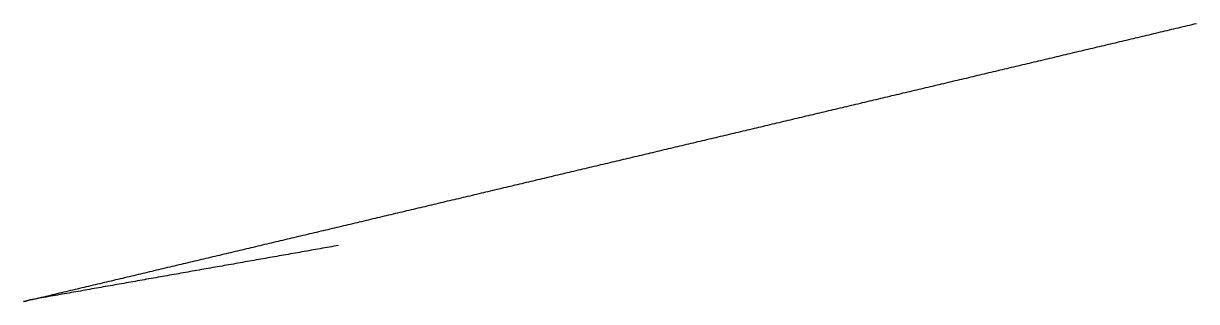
# Model space of a CAD drawing. Header units: metres. Extents: x -40.4 to 10.2, y -4.9 to 7.1.
import ezdxf

# ---------------------------------------------------------------- set-up
doc = ezdxf.new("R2010")
doc.units = ezdxf.units.M

msp = doc.modelspace()

# ---------------------------------------------------------------- linework, layer by layer
msp.add_polyline3d([(-26.824, -2.517, -0.035), (-26.922, -2.534, -0.035), (-27.021, -2.552, -0.035), (-27.119, -2.569, -0.035), (-27.218, -2.587, -0.035), (-27.316, -2.604, -0.035), (-27.414, -2.621, -0.035), (-27.513, -2.639, -0.035), (-27.611, -2.656, -0.035), (-27.71, -2.674, -0.035), (-27.808, -2.691, -0.035), (-27.907, -2.708, -0.035), (-28.005, -2.726, -0.035), (-28.104, -2.743, -0.035), (-28.202, -2.761, -0.035), (-28.301, -2.778, -0.035), (-28.399, -2.795, -0.035), (-28.498, -2.813, -0.035), (-28.596, -2.83, -0.035), (-28.695, -2.847, -0.035), (-28.793, -2.865, -0.035), (-28.892, -2.882, -0.035), (-28.99, -2.9, -0.035), (-29.089, -2.917, -0.035), (-29.187, -2.934, -0.035), (-29.286, -2.952, -0.035), (-29.384, -2.969, -0.035), (-29.482, -2.987, -0.035), (-29.581, -3.004, -0.035), (-29.679, -3.021, -0.035), (-29.778, -3.039, -0.035), (-29.876, -3.056, -0.035), (-29.975, -3.074, -0.035), (-30.073, -3.091, -0.035), (-30.172, -3.108, -0.035), (-30.27, -3.126, -0.035), (-30.369, -3.143, -0.035), (-30.467, -3.16, -0.035), (-30.566, -3.178, -0.035), (-30.664, -3.195, -0.035), (-30.763, -3.213, -0.035), (-30.861, -3.23, -0.035), (-30.96, -3.247, -0.035), (-31.058, -3.265, -0.035), (-31.157, -3.282, -0.035), (-31.255, -3.3, -0.035), (-31.354, -3.317, -0.035), (-31.452, -3.334, -0.035), (-31.55, -3.352, -0.035), (-31.649, -3.369, -0.035), (-31.747, -3.387, -0.035), (-31.846, -3.404, -0.035), (-31.944, -3.421, -0.035), (-32.043, -3.439, -0.035), (-32.141, -3.456, -0.035), (-32.24, -3.473, -0.035), (-32.338, -3.491, -0.035), (-32.437, -3.508, -0.035), (-32.535, -3.526, -0.035), (-32.634, -3.543, -0.035), (-32.732, -3.56, -0.035), (-32.831, -3.578, -0.035), (-32.929, -3.595, -0.035), (-33.028, -3.613, -0.035), (-33.126, -3.63, -0.035), (-33.225, -3.647, -0.035), (-33.323, -3.665, -0.035), (-33.422, -3.682, -0.035), (-33.52, -3.7, -0.035), (-33.618, -3.717, -0.035), (-33.717, -3.734, -0.035), (-33.815, -3.752, -0.035), (-33.914, -3.769, -0.035), (-34.012, -3.786, -0.035), (-34.111, -3.804, -0.035), (-34.209, -3.821, -0.035), (-34.308, -3.839, -0.035), (-34.406, -3.856, -0.035), (-34.505, -3.873, -0.035), (-34.603, -3.891, -0.035), (-34.702, -3.908, -0.035), (-34.8, -3.926, -0.035), (-34.899, -3.943, -0.035), (-34.997, -3.96, -0.035), (-35.096, -3.978, -0.035), (-35.194, -3.995, -0.035), (-35.293, -4.013, -0.035), (-35.391, -4.03, -0.035), (-35.49, -4.047, -0.035), (-35.588, -4.065, -0.035), (-35.686, -4.082, -0.035), (-35.785, -4.099, -0.035), (-35.883, -4.117, -0.035), (-35.982, -4.134, -0.035), (-36.08, -4.152, -0.035), (-36.179, -4.169, -0.035), (-36.277, -4.186, -0.035), (-36.376, -4.204, -0.035), (-36.474, -4.221, -0.035), (-36.573, -4.239, -0.035), (-36.671, -4.256, -0.035), (-36.77, -4.273, -0.035), (-36.868, -4.291, -0.035), (-36.967, -4.308, -0.035), (-37.065, -4.326, -0.035), (-37.164, -4.343, -0.035), (-37.262, -4.36, -0.035), (-37.361, -4.378, -0.035), (-37.459, -4.395, -0.035), (-37.558, -4.412, -0.035), (-37.656, -4.43, -0.035), (-37.754, -4.447, -0.035), (-37.853, -4.465, -0.035), (-37.951, -4.482, -0.035), (-38.05, -4.499, -0.035), (-38.148, -4.517, -0.035), (-38.247, -4.534, -0.035), (-38.345, -4.552, -0.035), (-38.444, -4.569, -0.035), (-38.542, -4.586, -0.035), (-38.641, -4.604, -0.035), (-38.739, -4.621, -0.035), (-38.838, -4.639, -0.035), (-38.936, -4.656, -0.035), (-39.035, -4.673, -0.035), (-39.133, -4.691, -0.035), (-39.232, -4.708, -0.035), (-39.33, -4.725, -0.035), (-39.429, -4.743, -0.035), (-39.527, -4.76, -0.035), (-39.626, -4.778, -0.035), (-39.724, -4.795, -0.035), (-39.822, -4.812, -0.035), (-39.921, -4.83, -0.035), (-40.019, -4.847, -0.035), (-40.117, -4.868, -0.035), (-40.214, -4.891, -0.035), (-40.312, -4.914, -0.035), (-40.409, -4.937, -0.035), (-40.312, -4.914, -0.035), (-40.214, -4.891, -0.035), (-40.117, -4.868, -0.035), (-40.02, -4.845, -0.035), (-39.923, -4.822, -0.035), (-39.825, -4.799, -0.035), (-39.728, -4.776, -0.035), (-39.631, -4.753, -0.035), (-39.533, -4.73, -0.035), (-39.436, -4.707, -0.035), (-39.339, -4.684, -0.035), (-39.241, -4.66, -0.035), (-39.144, -4.637, -0.035), (-39.047, -4.614, -0.035), (-38.95, -4.591, -0.035), (-38.852, -4.568, -0.035), (-38.755, -4.545, -0.035), (-38.658, -4.522, -0.035), (-38.56, -4.499, -0.035), (-38.463, -4.476, -0.035), (-38.366, -4.453, -0.035), (-38.269, -4.43, -0.035), (-38.171, -4.406, -0.035), (-38.074, -4.383, -0.035), (-37.977, -4.36, -0.035), (-37.879, -4.337, -0.035), (-37.782, -4.314, -0.035), (-37.685, -4.291, -0.035), (-37.587, -4.268, -0.035), (-37.49, -4.245, -0.035), (-37.393, -4.222, -0.035), (-37.296, -4.199, -0.035), (-37.198, -4.176, -0.035), (-37.101, -4.153, -0.035), (-37.004, -4.129, -0.035), (-36.906, -4.106, -0.035), (-36.809, -4.083, -0.035), (-36.712, -4.06, -0.035), (-36.614, -4.037, -0.035), (-36.517, -4.014, -0.035), (-36.42, -3.991, -0.035), (-36.323, -3.968, -0.035), (-36.225, -3.945, -0.035), (-36.128, -3.922, -0.035), (-36.031, -3.899, -0.035), (-35.933, -3.876, -0.035), (-35.836, -3.852, -0.035), (-35.739, -3.829, -0.035), (-35.641, -3.806, -0.035), (-35.544, -3.783, -0.035), (-35.447, -3.76, -0.035), (-35.35, -3.737, -0.035), (-35.252, -3.714, -0.035), (-35.155, -3.691, -0.035), (-35.058, -3.668, -0.035), (-34.96, -3.645, -0.035), (-34.863, -3.622, -0.035), (-34.766, -3.599, -0.035), (-34.668, -3.575, -0.035), (-34.571, -3.552, -0.035), (-34.474, -3.529, -0.035), (-34.377, -3.506, -0.035), (-34.279, -3.483, -0.035), (-34.182, -3.46, -0.035), (-34.085, -3.437, -0.035), (-33.987, -3.414, -0.035), (-33.89, -3.391, -0.035), (-33.793, -3.368, -0.035), (-33.695, -3.345, -0.035), (-33.598, -3.321, -0.035), (-33.501, -3.298, -0.035), (-33.404, -3.275, -0.035), (-33.306, -3.252, -0.035), (-33.209, -3.229, -0.035), (-33.112, -3.206, -0.035), (-33.014, -3.183, -0.035), (-32.917, -3.16, -0.035), (-32.82, -3.137, -0.035), (-32.722, -3.114, -0.035), (-32.625, -3.091, -0.035), (-32.528, -3.068, -0.035), (-32.431, -3.044, -0.035), (-32.333, -3.021, -0.035), (-32.236, -2.998, -0.035), (-32.139, -2.975, -0.035), (-32.041, -2.952, -0.035), (-31.944, -2.929, -0.035), (-31.847, -2.906, -0.035), (-31.749, -2.883, -0.035), (-31.652, -2.86, -0.035), (-31.555, -2.837, -0.035), (-31.458, -2.814, -0.035), (-31.36, -2.791, -0.035), (-31.263, -2.767, -0.035), (-31.166, -2.744, -0.035), (-31.068, -2.721, -0.035), (-30.971, -2.698, -0.035), (-30.874, -2.675, -0.035), (-30.776, -2.652, -0.035), (-30.679, -2.629, -0.035), (-30.582, -2.606, -0.035), (-30.485, -2.583, -0.035), (-30.387, -2.56, -0.035), (-30.29, -2.537, -0.035), (-30.193, -2.513, -0.035), (-30.095, -2.49, -0.035), (-29.998, -2.467, -0.035), (-29.901, -2.444, -0.035), (-29.804, -2.421, -0.035), (-29.706, -2.398, -0.035), (-29.609, -2.375, -0.035), (-29.512, -2.352, -0.035), (-29.414, -2.329, -0.035), (-29.317, -2.306, -0.035), (-29.22, -2.283, -0.035), (-29.122, -2.26, -0.035), (-29.025, -2.236, -0.035), (-28.928, -2.213, -0.035), (-28.831, -2.19, -0.035), (-28.733, -2.167, -0.035), (-28.636, -2.144, -0.035), (-28.539, -2.121, -0.035), (-28.441, -2.098, -0.035), (-28.344, -2.075, -0.035), (-28.247, -2.052, -0.035), (-28.149, -2.029, -0.035), (-28.052, -2.006, -0.035), (-27.955, -1.983, -0.035), (-27.858, -1.959, -0.035), (-27.76, -1.936, -0.035), (-27.663, -1.913, -0.035), (-27.566, -1.89, -0.035), (-27.468, -1.867, -0.035), (-27.371, -1.844, -0.035), (-27.274, -1.821, -0.035), (-27.176, -1.798, -0.035), (-27.079, -1.775, -0.035), (-26.982, -1.752, -0.035), (-26.885, -1.729, -0.035), (-26.787, -1.705, -0.035), (-26.69, -1.682, -0.035), (-26.593, -1.659, -0.035), (-26.495, -1.636, -0.035), (-26.398, -1.613, -0.035), (-26.301, -1.59, -0.035), (-26.203, -1.567, -0.035), (-26.106, -1.544, -0.035), (-26.009, -1.521, -0.035), (-25.912, -1.498, -0.035), (-25.814, -1.475, -0.035), (-25.717, -1.452, -0.035), (-25.62, -1.428, -0.035), (-25.522, -1.405, -0.035), (-25.425, -1.382, -0.035), (-25.328, -1.359, -0.035), (-25.23, -1.336, -0.035), (-25.133, -1.313, -0.035), (-25.036, -1.29, -0.035), (-24.939, -1.267, -0.035), (-24.841, -1.244, -0.035), (-24.744, -1.221, -0.035), (-24.647, -1.198, -0.035), (-24.549, -1.175, -0.035), (-24.452, -1.151, -0.035), (-24.355, -1.128, -0.035), (-24.257, -1.105, -0.035), (-24.16, -1.082, -0.035), (-24.063, -1.059, -0.035), (-23.966, -1.036, -0.035), (-23.868, -1.013, -0.035), (-23.771, -0.99, -0.035), (-23.674, -0.967, -0.035), (-23.576, -0.944, -0.035), (-23.479, -0.921, -0.035), (-23.382, -0.898, -0.035), (-23.284, -0.874, -0.035), (-23.187, -0.851, -0.035), (-23.09, -0.828, -0.035), (-22.993, -0.805, -0.035), (-22.895, -0.782, -0.035), (-22.798, -0.759, -0.035), (-22.701, -0.736, -0.035), (-22.603, -0.713, -0.035), (-22.506, -0.69, -0.035), (-22.409, -0.667, -0.035), (-22.311, -0.644, -0.035), (-22.214, -0.62, -0.035), (-22.117, -0.597, -0.035), (-22.02, -0.574, -0.035), (-21.922, -0.551, -0.035), (-21.825, -0.528, -0.035), (-21.728, -0.505, -0.035), (-21.63, -0.482, -0.035), (-21.533, -0.459, -0.035), (-21.436, -0.436, -0.035), (-21.339, -0.413, -0.035), (-21.241, -0.39, -0.035), (-21.144, -0.367, -0.035), (-21.047, -0.343, -0.035), (-20.949, -0.32, -0.035), (-20.852, -0.297, -0.035), (-20.755, -0.274, -0.035), (-20.657, -0.251, -0.035), (-20.56, -0.228, -0.035), (-20.463, -0.205, -0.035), (-20.366, -0.182, -0.035), (-20.268, -0.159, -0.035), (-20.171, -0.136, -0.035), (-20.074, -0.113, -0.035), (-19.976, -0.09, -0.035), (-19.879, -0.066, -0.035), (-19.782, -0.043, -0.035), (-19.684, -0.02, -0.035), (-19.587, 0.003, -0.035), (-19.49, 0.026, -0.035), (-19.393, 0.049, -0.035), (-19.295, 0.072, -0.035), (-19.198, 0.095, -0.035), (-19.101, 0.118, -0.035), (-19.003, 0.141, -0.035), (-18.906, 0.164, -0.035), (-18.809, 0.188, -0.035), (-18.711, 0.211, -0.035), (-18.614, 0.234, -0.035), (-18.517, 0.257, -0.035), (-18.42, 0.28, -0.035), (-18.322, 0.303, -0.035), (-18.225, 0.326, -0.035), (-18.128, 0.349, -0.035), (-18.03, 0.372, -0.035), (-17.933, 0.395, -0.035), (-17.836, 0.418, -0.035), (-17.738, 0.441, -0.035), (-17.641, 0.465, -0.035), (-17.544, 0.488, -0.035), (-17.447, 0.511, -0.035), (-17.349, 0.534, -0.035), (-17.252, 0.557, -0.035), (-17.155, 0.58, -0.035), (-17.057, 0.603, -0.035), (-16.96, 0.626, -0.035), (-16.863, 0.649, -0.035), (-16.765, 0.672, -0.035), (-16.668, 0.695, -0.035), (-16.571, 0.718, -0.035), (-16.474, 0.742, -0.035), (-16.376, 0.765, -0.035), (-16.279, 0.788, -0.035), (-16.182, 0.811, -0.035), (-16.084, 0.834, -0.035), (-15.987, 0.857, -0.035), (-15.89, 0.88, -0.035), (-15.792, 0.903, -0.035), (-15.695, 0.926, -0.035), (-15.598, 0.949, -0.035), (-15.501, 0.972, -0.035), (-15.403, 0.995, -0.035), (-15.306, 1.019, -0.035), (-15.209, 1.042, -0.035), (-15.111, 1.065, -0.035), (-15.014, 1.088, -0.035), (-14.917, 1.111, -0.035), (-14.819, 1.134, -0.035), (-14.722, 1.157, -0.035), (-14.625, 1.18, -0.035), (-14.528, 1.203, -0.035), (-14.43, 1.226, -0.035), (-14.333, 1.249, -0.035), (-14.236, 1.273, -0.035), (-14.138, 1.296, -0.035), (-14.041, 1.319, -0.035), (-13.944, 1.342, -0.035), (-13.846, 1.365, -0.035), (-13.749, 1.388, -0.035), (-13.652, 1.411, -0.035), (-13.555, 1.434, -0.035), (-13.457, 1.457, -0.035), (-13.36, 1.48, -0.035), (-13.263, 1.503, -0.035), (-13.165, 1.526, -0.035), (-13.068, 1.55, -0.035), (-12.971, 1.573, -0.035), (-12.874, 1.596, -0.035), (-12.776, 1.619, -0.035), (-12.679, 1.642, -0.035), (-12.582, 1.665, -0.035), (-12.484, 1.688, -0.035), (-12.387, 1.711, -0.035), (-12.29, 1.734, -0.035), (-12.192, 1.757, -0.035), (-12.095, 1.78, -0.035), (-11.998, 1.803, -0.035), (-11.901, 1.827, -0.035), (-11.803, 1.85, -0.035), (-11.706, 1.873, -0.035), (-11.609, 1.896, -0.035), (-11.511, 1.919, -0.035), (-11.414, 1.942, -0.035), (-11.317, 1.965, -0.035), (-11.219, 1.988, -0.035), (-11.122, 2.011, -0.035), (-11.025, 2.034, -0.035), (-10.928, 2.057, -0.035), (-10.83, 2.081, -0.035), (-10.733, 2.104, -0.035), (-10.636, 2.127, -0.035), (-10.538, 2.15, -0.035), (-10.441, 2.173, -0.035), (-10.344, 2.196, -0.035), (-10.246, 2.219, -0.035), (-10.149, 2.242, -0.035), (-10.052, 2.265, -0.035), (-9.955, 2.288, -0.035), (-9.857, 2.311, -0.035), (-9.76, 2.334, -0.035), (-9.663, 2.358, -0.035), (-9.565, 2.381, -0.035), (-9.468, 2.404, -0.035), (-9.371, 2.427, -0.035), (-9.273, 2.45, -0.035), (-9.176, 2.473, -0.035), (-9.079, 2.496, -0.035), (-8.982, 2.519, -0.035), (-8.884, 2.542, -0.035), (-8.787, 2.565, -0.035), (-8.69, 2.588, -0.035), (-8.592, 2.611, -0.035), (-8.495, 2.635, -0.035), (-8.398, 2.658, -0.035), (-8.3, 2.681, -0.035), (-8.203, 2.704, -0.035), (-8.106, 2.727, -0.035), (-8.009, 2.75, -0.035), (-7.911, 2.773, -0.035), (-7.814, 2.796, -0.035), (-7.717, 2.819, -0.035), (-7.619, 2.842, -0.035), (-7.522, 2.865, -0.035), (-7.425, 2.889, -0.035), (-7.327, 2.912, -0.035), (-7.23, 2.935, -0.035), (-7.133, 2.958, -0.035), (-7.036, 2.981, -0.035), (-6.938, 3.004, -0.035), (-6.841, 3.027, -0.035), (-6.744, 3.05, -0.035), (-6.646, 3.073, -0.035), (-6.549, 3.096, -0.035), (-6.452, 3.119, -0.035), (-6.354, 3.142, -0.035), (-6.257, 3.166, -0.035), (-6.16, 3.189, -0.035), (-6.063, 3.212, -0.035), (-5.965, 3.235, -0.035), (-5.868, 3.258, -0.035), (-5.771, 3.281, -0.035), (-5.673, 3.304, -0.035), (-5.576, 3.327, -0.035), (-5.479, 3.35, -0.035), (-5.381, 3.373, -0.035), (-5.284, 3.396, -0.035), (-5.187, 3.419, -0.035), (-5.09, 3.443, -0.035), (-4.992, 3.466, -0.035), (-4.895, 3.489, -0.035), (-4.798, 3.512, -0.035), (-4.7, 3.535, -0.035), (-4.603, 3.558, -0.035), (-4.506, 3.581, -0.035), (-4.409, 3.604, -0.035), (-4.311, 3.627, -0.035), (-4.214, 3.65, -0.035), (-4.117, 3.673, -0.035), (-4.019, 3.696, -0.035), (-3.922, 3.72, -0.035), (-3.825, 3.743, -0.035), (-3.727, 3.766, -0.035), (-3.63, 3.789, -0.035), (-3.533, 3.812, -0.035), (-3.436, 3.835, -0.035), (-3.338, 3.858, -0.035), (-3.241, 3.881, -0.035), (-3.144, 3.904, -0.035), (-3.046, 3.927, -0.035), (-2.949, 3.95, -0.035), (-2.852, 3.974, -0.035), (-2.754, 3.997, -0.035), (-2.657, 4.02, -0.035), (-2.56, 4.043, -0.035), (-2.463, 4.066, -0.035), (-2.365, 4.089, -0.035), (-2.268, 4.112, -0.035), (-2.171, 4.135, -0.035), (-2.073, 4.158, -0.035), (-1.976, 4.181, -0.035), (-1.879, 4.204, -0.035), (-1.781, 4.227, -0.035), (-1.684, 4.251, -0.035), (-1.587, 4.274, -0.035), (-1.49, 4.297, -0.035), (-1.392, 4.32, -0.035), (-1.295, 4.343, -0.035), (-1.198, 4.366, -0.035), (-1.1, 4.389, -0.035), (-1.003, 4.412, -0.035), (-0.906, 4.435, -0.035), (-0.808, 4.458, -0.035), (-0.711, 4.481, -0.035), (-0.614, 4.504, -0.035), (-0.517, 4.528, -0.035), (-0.419, 4.551, -0.035), (-0.322, 4.574, -0.035), (-0.225, 4.597, -0.035), (-0.127, 4.62, -0.035), (-0.03, 4.643, -0.035), (0.067, 4.666, -0.035), (0.165, 4.689, -0.035), (0.262, 4.712, -0.035), (0.359, 4.735, -0.035), (0.456, 4.758, -0.035), (0.554, 4.782, -0.035), (0.651, 4.805, -0.035), (0.748, 4.828, -0.035), (0.846, 4.851, -0.035), (0.943, 4.874, -0.035), (1.04, 4.897, -0.035), (1.138, 4.92, -0.035), (1.235, 4.943, -0.035), (1.332, 4.966, -0.035), (1.429, 4.989, -0.035), (1.527, 5.012, -0.035), (1.624, 5.035, -0.035), (1.721, 5.059, -0.035), (1.819, 5.082, -0.035), (1.916, 5.105, -0.035), (2.013, 5.128, -0.035), (2.111, 5.151, -0.035), (2.208, 5.174, -0.035), (2.305, 5.197, -0.035), (2.402, 5.22, -0.035), (2.5, 5.243, -0.035), (2.597, 5.266, -0.035), (2.694, 5.289, -0.035), (2.792, 5.312, -0.035), (2.889, 5.336, -0.035), (2.986, 5.359, -0.035), (3.084, 5.382, -0.035), (3.181, 5.405, -0.035), (3.278, 5.428, -0.035), (3.375, 5.451, -0.035), (3.473, 5.474, -0.035), (3.57, 5.497, -0.035), (3.667, 5.52, -0.035), (3.765, 5.543, -0.035), (3.862, 5.566, -0.035), (3.959, 5.589, -0.035), (4.056, 5.613, -0.035), (4.154, 5.636, -0.035), (4.251, 5.659, -0.035), (4.348, 5.682, -0.035), (4.446, 5.705, -0.035), (4.543, 5.728, -0.035), (4.64, 5.751, -0.035), (4.738, 5.774, -0.035), (4.835, 5.797, -0.035), (4.932, 5.82, -0.035), (5.029, 5.843, -0.035), (5.127, 5.867, -0.035), (5.224, 5.89, -0.035), (5.321, 5.913, -0.035), (5.419, 5.936, -0.035), (5.516, 5.959, -0.035), (5.613, 5.982, -0.035), (5.711, 6.005, -0.035), (5.808, 6.028, -0.035), (5.905, 6.051, -0.035), (6.002, 6.074, -0.035), (6.1, 6.097, -0.035), (6.197, 6.12, -0.035), (6.294, 6.144, -0.035), (6.392, 6.167, -0.035), (6.489, 6.19, -0.035), (6.586, 6.213, -0.035), (6.684, 6.236, -0.035), (6.781, 6.259, -0.035), (6.878, 6.282, -0.035), (6.975, 6.305, -0.035), (7.073, 6.328, -0.035), (7.17, 6.351, -0.035), (7.267, 6.374, -0.035), (7.365, 6.397, -0.035), (7.462, 6.421, -0.035), (7.559, 6.444, -0.035), (7.657, 6.467, -0.035), (7.754, 6.49, -0.035), (7.851, 6.513, -0.035), (7.948, 6.536, -0.035), (8.046, 6.559, -0.035), (8.143, 6.582, -0.035), (8.24, 6.605, -0.035), (8.338, 6.628, -0.035), (8.435, 6.651, -0.035), (8.532, 6.675, -0.035), (8.63, 6.698, -0.035), (8.727, 6.721, -0.035), (8.824, 6.744, -0.035), (8.921, 6.767, -0.035), (9.019, 6.79, -0.035), (9.116, 6.813, -0.035), (9.213, 6.836, -0.035), (9.311, 6.859, -0.035), (9.408, 6.882, -0.035), (9.505, 6.905, -0.035), (9.603, 6.928, -0.035), (9.7, 6.952, -0.035), (9.797, 6.975, -0.035), (9.894, 6.998, -0.035), (9.992, 7.021, -0.035), (10.089, 7.044, -0.035), (10.186, 7.067, -0.035)])

doc.saveas('drawing.dxf')
